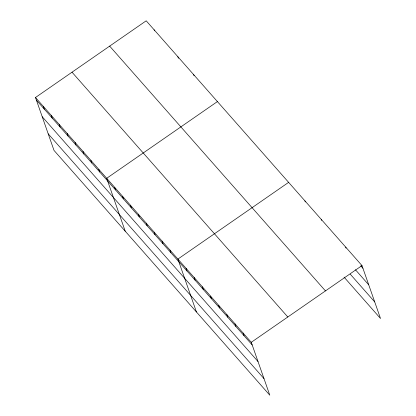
<?xml version="1.0" encoding="UTF-8"?>
<svg xmlns="http://www.w3.org/2000/svg" width="416" height="416" viewBox="0 0 416 416"><rect width="100%" height="100%" fill="white"/><g stroke="black" fill="none" stroke-linecap="round" stroke-linejoin="round"><path stroke-width="0.62" d="M35.485 97.51L251.274 342.306L269.802 395.2L54.007 150.405L35.485 97.51L146.198 20.8L361.993 265.595L380.515 318.49L344.048 277.118M217.412 101.582L106.694 178.292L125.216 231.187M288.626 182.364L177.908 259.074L196.43 311.969M251.274 342.306L361.993 265.595M360.781 265.819L362.924 268.252M355.43 269.74L368.732 284.83M350.256 274.17L374.712 301.912M109.663 46.114L325.458 290.909M72.02 72.197L287.815 316.992M36.41 100.168L252.205 344.963M42.219 116.745L258.014 361.54M48.199 133.827L263.994 378.622M345.691 247.099L346.06 248.16M321.235 219.357L321.604 220.418M304.928 200.86L305.302 201.921M193.674 74.656L194.048 75.717M177.85 56.701L178.407 58.297M154.112 29.775L154.487 30.836M243.126 333.06L244.057 335.712M234.972 323.809L235.903 326.466M226.819 314.564L227.75 317.221M218.665 305.313L219.596 307.97M210.517 296.067L211.448 298.724M202.363 286.816L203.294 289.474M194.21 277.571L195.14 280.228M186.061 268.325L186.987 270.982M169.993 250.099L170.924 252.756M162.084 241.124L163.01 243.781M154.17 232.149L155.1 234.806M146.255 223.174L147.186 225.831M138.346 214.198L139.277 216.85M130.432 205.218L131.362 207.875M122.517 196.243L123.448 198.9M114.608 187.268L115.539 189.925M98.784 169.317L99.71 171.974M90.87 160.342L91.801 162.999M82.956 151.367L83.886 154.024M75.046 142.392L75.977 145.049M67.132 133.416L68.063 136.068M59.218 124.436L60.148 127.093M51.308 115.461L52.239 118.118M43.394 106.486L44.325 109.143"/></g></svg>
